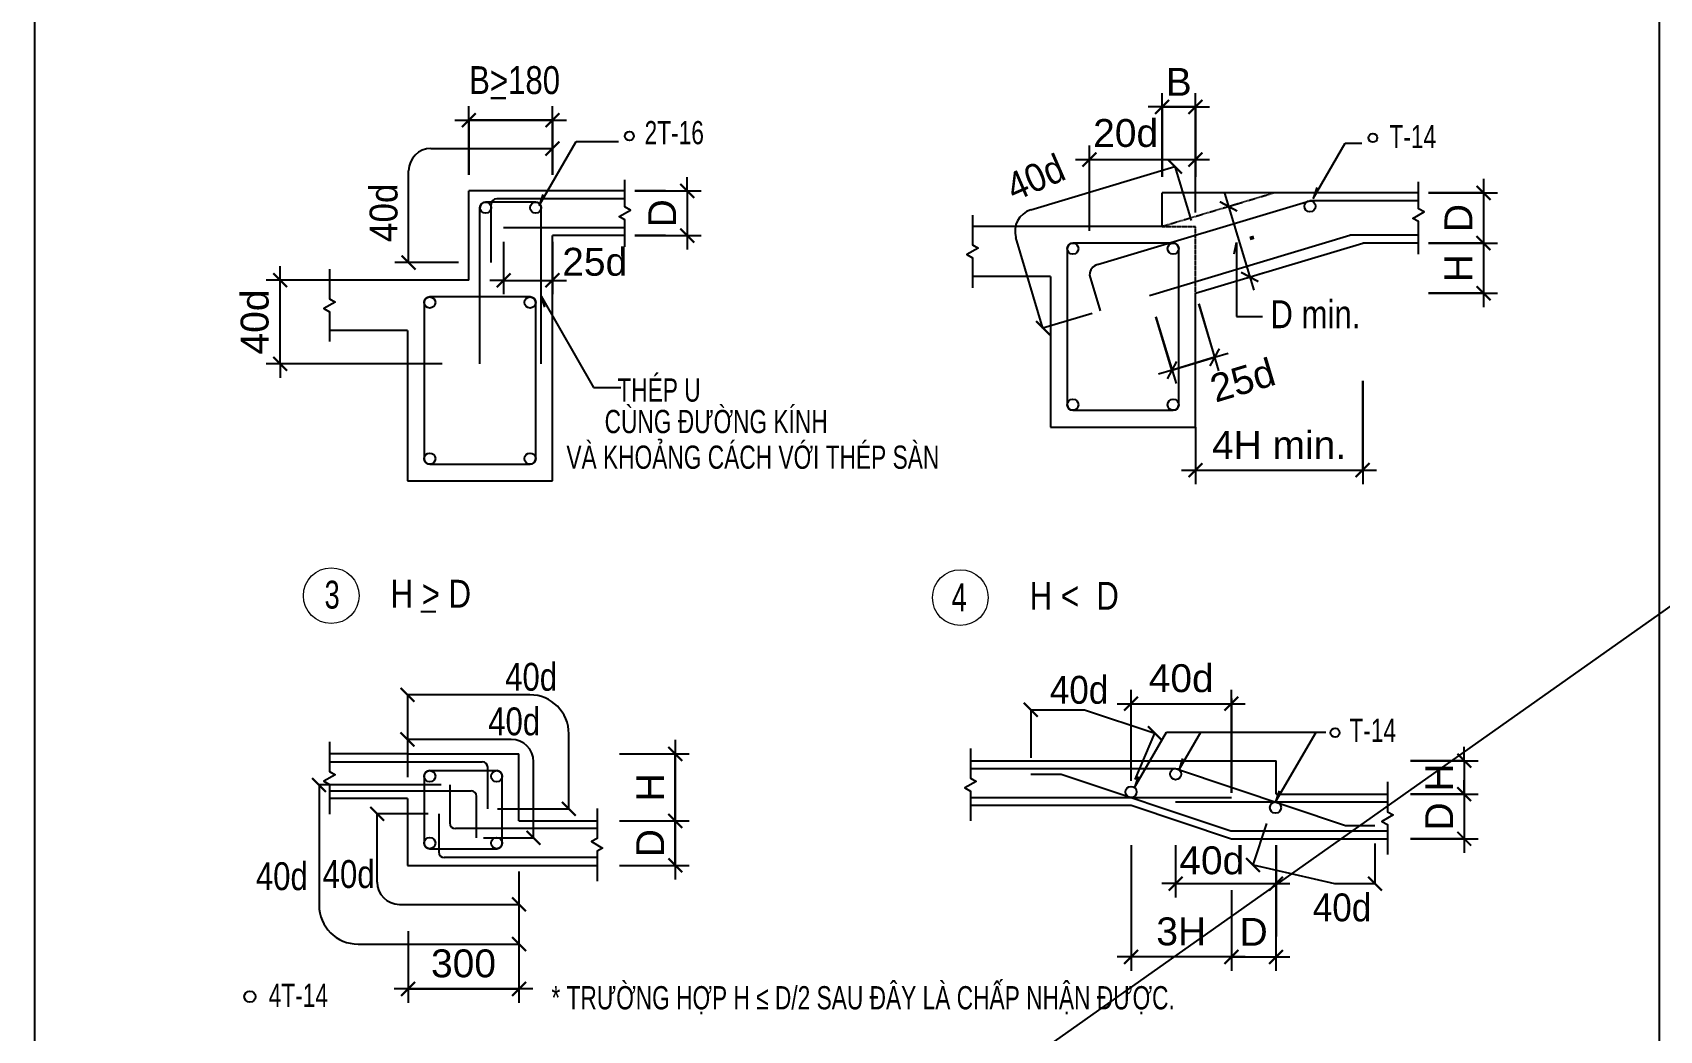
# Model space of a CAD drawing. Header units: millimetres. Extents: x -241424 to 696054, y -125618 to 93710.
# Drawn here: x 143374 to 160883, y 33625 to 44364 of the extents above; entities that cross this region are included whole.
import ezdxf
from ezdxf.enums import TextEntityAlignment as Align

# ---------------------------------------------------------------- set-up
doc = ezdxf.new("R2010")
doc.units = ezdxf.units.MM
doc.header["$LTSCALE"] = 7
doc.header["$PDMODE"] = 3
doc.linetypes.add('DD3', pattern=[0.2, 0.1, -0.1])
doc.layers.get('0').update_dxf_attribs({"linetype": 'CONTINUOUS'})
doc.layers.get('Defpoints').update_dxf_attribs({"color": 6, "linetype": 'CONTINUOUS'})
for name, color, linetype in [('CDC.02.DIM', 1, 'CONTINUOUS'), ('CDC.06.TEXT', 2, 'CONTINUOUS'), ('CDC_03_BORDER', 3, 'CONTINUOUS'), ('DIMENSION', 8, 'CONTINUOUS'), ('LINE1', 8, 'CONTINUOUS'), ('MAIN BAR', 2, 'CONTINUOUS'), ('SECTION', 3, 'CONTINUOUS'), ('SUB BAR', 3, 'CONTINUOUS')]:
    doc.layers.add(name, color=color, linetype=linetype)
doc.layers.add('KCS_Plotter', color=11, linetype='CONTINUOUS', plot=False)
doc.layers.add('TEXT', color=7, linetype='CONTINUOUS', lineweight=13)
doc.styles.add('ARIAL', font='arial.ttf')
doc.dimstyles.new('DIM1-25', dxfattribs={"dimscale": 1.2, "dimtxt": 250, "dimasz": 125, "dimexe": 125, "dimexo": 0.06, "dimgap": 100, "dimtad": 1, "dimdec": 0, "dimzin": 0, "dimdsep": 46, "dimtxsty": 'ARIAL', "dimblk": 'ARCHTICK', "dimcen": 100, "dimdle": 125, "dimclrd": 256, "dimclre": 1, "dimclrt": 2, "dimadec": 0, "dimazin": 0, "dimtfac": 1, "dimtdec": 0, "dimtix": 1, "dimtmove": 2, "dimatfit": 0, "dimfxl": 1, "dimtolj": 1, "dimtzin": 0, "dimarcsym": 0})

# ---------------------------------------------------------------- blocks, each defined once
blk = doc.blocks.new('_ArchTick')
at = {"color": 0, "linetype": 'ByBlock', "const_width": 0.15}
blk.add_lwpolyline([(-0.5, -0.5), (0.5, 0.5)], dxfattribs=at)
blk = doc.blocks.new('*D844')
at = {"layer": 'CDC.02.DIM', "lineweight": -2, "transparency": 16777216}
for p, q in [((146039, 41699), (146039, 41849)), ((146039, 40799), (146039, 41699)), ((146039, 40799), (146039, 40649))]:
    blk.add_line(p, q, dxfattribs=at)
at = {"layer": 'CDC.02.DIM', "color": 1, "lineweight": -2, "transparency": 16777216}
for p, q in [((147782, 41699), (145889, 41699)), ((147782, 40799), (145889, 40799))]:
    blk.add_line(p, q, dxfattribs=at)
at = {"layer": 'Defpoints', "color": 0, "transparency": 16777216}
for p in [(146039, 41699), (147782, 41699), (147782, 40799)]:
    blk.add_point(p, dxfattribs=at)
at = {"layer": 'CDC.02.DIM', "lineweight": -2, "transparency": 16777216, "xscale": 150, "yscale": 150, "zscale": 150}
for p, rotation in [((146039, 41699), 270), ((146039, 40799), 90)]:
    blk.add_blockref('_ArchTick', p, dxfattribs=dict(at, rotation=rotation))
at = {"layer": 'CDC.02.DIM', "color": 2, "transparency": 16777216, "insert": (145766, 41249), "char_height": 300, "attachment_point": 5, "rotation": 90, "style": 'ARIAL'}
blk.add_mtext('\\A1;40d', dxfattribs=at)
blk = doc.blocks.new('*D845')
at = {"layer": 'CDC.02.DIM', "lineweight": -2, "transparency": 16777216}
for p, q in [((150420, 42659), (150420, 42809)), ((150420, 42659), (150420, 42179)), ((150420, 42179), (150420, 42029))]:
    blk.add_line(p, q, dxfattribs=at)
at = {"layer": 'CDC.02.DIM', "color": 1, "lineweight": -2, "transparency": 16777216}
for p, q in [((149856, 42659), (150570, 42659)), ((149856, 42179), (150570, 42179))]:
    blk.add_line(p, q, dxfattribs=at)
at = {"layer": 'Defpoints', "color": 0, "transparency": 16777216}
for p in [(149856, 42659), (149856, 42179), (150420, 42179)]:
    blk.add_point(p, dxfattribs=at)
at = {"layer": 'CDC.02.DIM', "lineweight": -2, "transparency": 16777216, "xscale": 150, "yscale": 150, "zscale": 150}
for p, rotation in [((150420, 42659), 270), ((150420, 42179), 90)]:
    blk.add_blockref('_ArchTick', p, dxfattribs=dict(at, rotation=rotation))
at = {"layer": 'CDC.02.DIM', "color": 2, "transparency": 16777216, "insert": (150150, 42419), "char_height": 300, "attachment_point": 5, "rotation": 90, "style": 'ARIAL'}
blk.add_mtext('\\A1;D', dxfattribs=at)
blk = doc.blocks.new('*D846')
at = {"layer": 'CDC.02.DIM', "color": 1, "lineweight": -2, "transparency": 16777216}
for p, q in [((148444, 42112), (148444, 41547)), ((148969, 42112), (148969, 41547))]:
    blk.add_line(p, q, dxfattribs=at)
at = {"layer": 'CDC.02.DIM', "lineweight": -2, "transparency": 16777216}
for p, q in [((148444, 41697), (148294, 41697)), ((148444, 41697), (148969, 41697)), ((148969, 41697), (149119, 41697))]:
    blk.add_line(p, q, dxfattribs=at)
at = {"layer": 'Defpoints', "color": 0, "transparency": 16777216}
for p in [(148444, 42112), (148969, 42112), (148969, 41697)]:
    blk.add_point(p, dxfattribs=at)
at = {"layer": 'CDC.02.DIM', "lineweight": -2, "transparency": 16777216, "xscale": 150, "yscale": 150, "zscale": 150}
blk.add_blockref('_ArchTick', (148444, 41697), dxfattribs=at)
at = {"layer": 'CDC.02.DIM', "lineweight": -2, "transparency": 16777216, "xscale": 150, "yscale": 150, "zscale": 150, "rotation": 180}
blk.add_blockref('_ArchTick', (148969, 41697), dxfattribs=at)
at = {"layer": 'CDC.02.DIM', "color": 2, "transparency": 16777216, "insert": (149424, 41895), "char_height": 300, "attachment_point": 5, "style": 'ARIAL'}
blk.add_mtext('\\A1;25d', dxfattribs=at)
blk = doc.blocks.new('*D847')
at = {"layer": 'CDC.02.DIM', "color": 1, "lineweight": -2, "transparency": 16777216}
for p, q in [((149691, 36601), (150441, 36601)), ((149691, 35881), (150441, 35881))]:
    blk.add_line(p, q, dxfattribs=at)
at = {"layer": 'CDC.02.DIM', "lineweight": -2, "transparency": 16777216}
blk.add_line((150291, 36751), (150291, 35731), dxfattribs=at)
at = {"layer": 'Defpoints', "color": 0, "transparency": 16777216}
for p in [(149691, 36601), (149691, 35881), (150291, 35881)]:
    blk.add_point(p, dxfattribs=at)
at = {"layer": 'CDC.02.DIM', "lineweight": -2, "transparency": 16777216, "xscale": 150, "yscale": 150, "zscale": 150}
for p, rotation in [((150291, 36601), 90), ((150291, 35881), 270)]:
    blk.add_blockref('_ArchTick', p, dxfattribs=dict(at, rotation=rotation))
at = {"layer": 'CDC.02.DIM', "color": 2, "transparency": 16777216, "insert": (150021, 36241), "char_height": 300, "attachment_point": 5, "rotation": 90, "style": 'ARIAL'}
blk.add_mtext('\\A1;H', dxfattribs=at)
blk = doc.blocks.new('*D848')
at = {"layer": 'CDC.02.DIM', "lineweight": -2, "transparency": 16777216}
for p, q in [((150291, 35881), (150291, 36031)), ((150291, 35881), (150291, 35401)), ((150291, 35401), (150291, 35251))]:
    blk.add_line(p, q, dxfattribs=at)
at = {"layer": 'CDC.02.DIM', "color": 1, "lineweight": -2, "transparency": 16777216}
for p, q in [((149691, 35881), (150441, 35881)), ((149691, 35401), (150441, 35401))]:
    blk.add_line(p, q, dxfattribs=at)
at = {"layer": 'Defpoints', "color": 0, "transparency": 16777216}
for p in [(149691, 35881), (149691, 35401), (150291, 35401)]:
    blk.add_point(p, dxfattribs=at)
at = {"layer": 'CDC.02.DIM', "lineweight": -2, "transparency": 16777216, "xscale": 150, "yscale": 150, "zscale": 150}
for p, rotation in [((150291, 35881), 270), ((150291, 35401), 90)]:
    blk.add_blockref('_ArchTick', p, dxfattribs=dict(at, rotation=rotation))
at = {"layer": 'CDC.02.DIM', "color": 2, "transparency": 16777216, "insert": (150021, 35641), "char_height": 300, "attachment_point": 5, "rotation": 90, "style": 'ARIAL'}
blk.add_mtext('\\A1;D', dxfattribs=at)
blk = doc.blocks.new('*D849')
at = {"layer": 'CDC.02.DIM', "lineweight": -2, "transparency": 16777216}
blk.add_line((158989, 42788), (158989, 41948), dxfattribs=at)
at = {"layer": 'CDC.02.DIM', "color": 1, "lineweight": -2, "transparency": 16777216}
for p, q in [((158396, 42638), (159139, 42638)), ((158396, 42098), (159139, 42098))]:
    blk.add_line(p, q, dxfattribs=at)
at = {"layer": 'Defpoints', "color": 0, "transparency": 16777216}
for p in [(158396, 42638), (158396, 42098), (158989, 42098)]:
    blk.add_point(p, dxfattribs=at)
at = {"layer": 'CDC.02.DIM', "lineweight": -2, "transparency": 16777216, "xscale": 150, "yscale": 150, "zscale": 150}
for p, rotation in [((158989, 42638), 90), ((158989, 42098), 270)]:
    blk.add_blockref('_ArchTick', p, dxfattribs=dict(at, rotation=rotation))
at = {"layer": 'CDC.02.DIM', "color": 2, "transparency": 16777216, "insert": (158719, 42368), "char_height": 300, "attachment_point": 5, "rotation": 90, "style": 'ARIAL'}
blk.add_mtext('\\A1;D', dxfattribs=at)
blk = doc.blocks.new('*D850')
at = {"layer": 'CDC.02.DIM', "lineweight": -2, "transparency": 16777216}
blk.add_line((158989, 42248), (158989, 41408), dxfattribs=at)
at = {"layer": 'CDC.02.DIM', "color": 1, "lineweight": -2, "transparency": 16777216}
for p, q in [((158396, 42098), (159139, 42098)), ((158396, 41558), (159139, 41558))]:
    blk.add_line(p, q, dxfattribs=at)
at = {"layer": 'Defpoints', "color": 0, "transparency": 16777216}
for p in [(158396, 42098), (158396, 41558), (158989, 41558)]:
    blk.add_point(p, dxfattribs=at)
at = {"layer": 'CDC.02.DIM', "lineweight": -2, "transparency": 16777216, "xscale": 150, "yscale": 150, "zscale": 150}
for p, rotation in [((158989, 42098), 90), ((158989, 41558), 270)]:
    blk.add_blockref('_ArchTick', p, dxfattribs=dict(at, rotation=rotation))
at = {"layer": 'CDC.02.DIM', "color": 2, "transparency": 16777216, "insert": (158719, 41828), "char_height": 300, "attachment_point": 5, "rotation": 90, "style": 'ARIAL'}
blk.add_mtext('\\A1;H', dxfattribs=at)
blk = doc.blocks.new('*D851')
at = {"layer": 'CDC.02.DIM', "color": 1, "lineweight": -2, "transparency": 16777216}
for p, q in [((157689, 40617), (157689, 39505)), ((155889, 40119), (155889, 39505))]:
    blk.add_line(p, q, dxfattribs=at)
at = {"layer": 'CDC.02.DIM', "lineweight": -2, "transparency": 16777216}
blk.add_line((155739, 39655), (157839, 39655), dxfattribs=at)
at = {"layer": 'Defpoints', "color": 0, "transparency": 16777216}
for p in [(157689, 40617), (155889, 40119), (157689, 39655)]:
    blk.add_point(p, dxfattribs=at)
at = {"layer": 'CDC.02.DIM', "lineweight": -2, "transparency": 16777216, "xscale": 150, "yscale": 150, "zscale": 150, "rotation": 180}
blk.add_blockref('_ArchTick', (155889, 39655), dxfattribs=at)
at = {"layer": 'CDC.02.DIM', "lineweight": -2, "transparency": 16777216, "xscale": 150, "yscale": 150, "zscale": 150}
blk.add_blockref('_ArchTick', (157689, 39655), dxfattribs=at)
at = {"layer": 'CDC.02.DIM', "color": 2, "transparency": 16777216, "insert": (156789, 39926), "char_height": 300, "attachment_point": 5, "style": 'ARIAL'}
blk.add_mtext('\\A1;4H min.', dxfattribs=at)
blk = doc.blocks.new('*D852')
at = {"layer": 'CDC.02.DIM', "color": 1, "lineweight": -2, "transparency": 16777216}
for p, q in [((154749, 42229), (154749, 43147)), ((155889, 42428), (155889, 43147))]:
    blk.add_line(p, q, dxfattribs=at)
at = {"layer": 'CDC.02.DIM', "lineweight": -2, "transparency": 16777216}
blk.add_line((154599, 42997), (156039, 42997), dxfattribs=at)
at = {"layer": 'Defpoints', "color": 0, "transparency": 16777216}
for p in [(155889, 42997), (155889, 42428), (154749, 42229)]:
    blk.add_point(p, dxfattribs=at)
at = {"layer": 'CDC.02.DIM', "lineweight": -2, "transparency": 16777216, "xscale": 150, "yscale": 150, "zscale": 150, "rotation": 180}
blk.add_blockref('_ArchTick', (154749, 42997), dxfattribs=at)
at = {"layer": 'CDC.02.DIM', "lineweight": -2, "transparency": 16777216, "xscale": 150, "yscale": 150, "zscale": 150}
blk.add_blockref('_ArchTick', (155889, 42997), dxfattribs=at)
at = {"layer": 'CDC.02.DIM', "color": 2, "transparency": 16777216, "insert": (155138, 43281), "char_height": 300, "attachment_point": 5, "style": 'ARIAL'}
blk.add_mtext('\\A1;20d', dxfattribs=at)
blk = doc.blocks.new('*D853')
at = {"layer": 'CDC.02.DIM', "color": 1, "lineweight": -2, "transparency": 16777216}
for p, q in [((155530, 42812), (155530, 43713)), ((155889, 42428), (155889, 43713))]:
    blk.add_line(p, q, dxfattribs=at)
at = {"layer": 'CDC.02.DIM', "lineweight": -2, "transparency": 16777216}
for p, q in [((155530, 43563), (155380, 43563)), ((155530, 43563), (155889, 43563)), ((155889, 43563), (156039, 43563))]:
    blk.add_line(p, q, dxfattribs=at)
at = {"layer": 'Defpoints', "color": 0, "transparency": 16777216}
for p in [(155889, 43563), (155530, 42812), (155889, 42428)]:
    blk.add_point(p, dxfattribs=at)
at = {"layer": 'CDC.02.DIM', "lineweight": -2, "transparency": 16777216, "xscale": 150, "yscale": 150, "zscale": 150}
blk.add_blockref('_ArchTick', (155530, 43563), dxfattribs=at)
at = {"layer": 'CDC.02.DIM', "lineweight": -2, "transparency": 16777216, "xscale": 150, "yscale": 150, "zscale": 150, "rotation": 180}
blk.add_blockref('_ArchTick', (155889, 43563), dxfattribs=at)
at = {"layer": 'CDC.02.DIM', "color": 2, "transparency": 16777216, "insert": (155709, 43833), "char_height": 300, "attachment_point": 5, "style": 'ARIAL'}
blk.add_mtext('\\A1;B', dxfattribs=at)
blk = doc.blocks.new('*D854')
at = {"layer": 'CDC.02.DIM', "lineweight": -2, "transparency": 16777216}
blk.add_line((156202, 42637), (156516, 41590), dxfattribs=at)
at = {"layer": 'CDC.02.DIM', "color": 1, "lineweight": -2, "transparency": 16777216}
for p, q in [((156218, 42485), (156389, 42536)), ((156446, 41725), (156617, 41777))]:
    blk.add_line(p, q, dxfattribs=at)
at = {"layer": 'Defpoints', "color": 0, "transparency": 16777216}
for p in [(156218, 42485), (156446, 41725), (156473, 41734)]:
    blk.add_point(p, dxfattribs=at)
at = {"layer": 'CDC.02.DIM', "lineweight": -2, "transparency": 16777216, "xscale": 150, "yscale": 150, "zscale": 150}
for p, rotation in [((156245, 42493), 106.6992442340371), ((156473, 41734), 286.6992442340371)]:
    blk.add_blockref('_ArchTick', p, dxfattribs=dict(at, rotation=rotation))
at = {"layer": 'CDC.02.DIM', "color": 2, "transparency": 16777216, "insert": (156618, 42191), "char_height": 300, "attachment_point": 5, "rotation": 286.6992, "style": 'ARIAL'}
blk.add_mtext('\\A1;.', dxfattribs=at)
blk = doc.blocks.new('*D855')
at = {"layer": 'CDC.02.DIM', "color": 1, "lineweight": -2, "transparency": 16777216}
for p, q in [((155924, 41443), (156139, 40725)), ((155464, 41306), (155680, 40587))]:
    blk.add_line(p, q, dxfattribs=at)
at = {"layer": 'CDC.02.DIM', "lineweight": -2, "transparency": 16777216}
for p, q in [((156096, 40869), (155637, 40731)), ((156096, 40869), (156240, 40912)), ((155637, 40731), (155493, 40688))]:
    blk.add_line(p, q, dxfattribs=at)
at = {"layer": 'Defpoints', "color": 0, "transparency": 16777216}
for p in [(155924, 41444), (155464, 41306), (155637, 40731)]:
    blk.add_point(p, dxfattribs=at)
at = {"layer": 'CDC.02.DIM', "lineweight": -2, "transparency": 16777216, "xscale": 150, "yscale": 150, "zscale": 150}
for p, rotation in [((156096, 40869), 196.6992442340788), ((155637, 40731), 16.69924423407879)]:
    blk.add_blockref('_ArchTick', p, dxfattribs=dict(at, rotation=rotation))
at = {"layer": 'CDC.02.DIM', "color": 2, "transparency": 16777216, "insert": (156397, 40622), "char_height": 300, "attachment_point": 5, "rotation": 16.6992, "style": 'ARIAL'}
blk.add_mtext('\\A1;25d', dxfattribs=at)
blk = doc.blocks.new('*D856')
at = {"layer": 'CDC.02.DIM', "color": 1, "lineweight": -2, "transparency": 16777216}
for p, q in [((148609, 35334), (148609, 33922)), ((147415, 34693), (147415, 33922))]:
    blk.add_line(p, q, dxfattribs=at)
at = {"layer": 'CDC.02.DIM', "lineweight": -2, "transparency": 16777216}
blk.add_line((148759, 34072), (147265, 34072), dxfattribs=at)
at = {"layer": 'Defpoints', "color": 0, "transparency": 16777216}
for p in [(148609, 35334), (147415, 34693), (147415, 34072)]:
    blk.add_point(p, dxfattribs=at)
at = {"layer": 'CDC.02.DIM', "lineweight": -2, "transparency": 16777216, "xscale": 150, "yscale": 150, "zscale": 150, "rotation": 180}
blk.add_blockref('_ArchTick', (147415, 34072), dxfattribs=at)
at = {"layer": 'CDC.02.DIM', "lineweight": -2, "transparency": 16777216, "xscale": 150, "yscale": 150, "zscale": 150}
blk.add_blockref('_ArchTick', (148609, 34072), dxfattribs=at)
at = {"layer": 'CDC.02.DIM', "color": 2, "transparency": 16777216, "insert": (148012, 34345), "char_height": 300, "attachment_point": 5, "style": 'ARIAL'}
blk.add_mtext('\\A1;300', dxfattribs=at)
blk = doc.blocks.new('*D857')
at = {"layer": 'CDC.02.DIM', "lineweight": -2, "transparency": 16777216}
for p, q in [((158782, 36528), (158782, 36678)), ((158782, 36528), (158782, 36168)), ((158782, 36168), (158782, 36018))]:
    blk.add_line(p, q, dxfattribs=at)
at = {"layer": 'CDC.02.DIM', "color": 1, "lineweight": -2, "transparency": 16777216}
for p, q in [((158204, 36528), (158932, 36528)), ((158204, 36168), (158932, 36168))]:
    blk.add_line(p, q, dxfattribs=at)
at = {"layer": 'Defpoints', "color": 0, "transparency": 16777216}
for p in [(158204, 36528), (158204, 36168), (158782, 36168)]:
    blk.add_point(p, dxfattribs=at)
at = {"layer": 'CDC.02.DIM', "lineweight": -2, "transparency": 16777216, "xscale": 150, "yscale": 150, "zscale": 150}
for p, rotation in [((158782, 36528), 270), ((158782, 36168), 90)]:
    blk.add_blockref('_ArchTick', p, dxfattribs=dict(at, rotation=rotation))
at = {"layer": 'CDC.02.DIM', "color": 2, "transparency": 16777216, "insert": (158512, 36348), "char_height": 300, "attachment_point": 5, "rotation": 90, "style": 'ARIAL'}
blk.add_mtext('\\A1;H', dxfattribs=at)
blk = doc.blocks.new('*D858')
at = {"layer": 'CDC.02.DIM', "lineweight": -2, "transparency": 16777216}
for p, q in [((158782, 36168), (158782, 36318)), ((158782, 36168), (158782, 35688)), ((158782, 35688), (158782, 35538))]:
    blk.add_line(p, q, dxfattribs=at)
at = {"layer": 'CDC.02.DIM', "color": 1, "lineweight": -2, "transparency": 16777216}
for p, q in [((158204, 36168), (158932, 36168)), ((158204, 35688), (158932, 35688))]:
    blk.add_line(p, q, dxfattribs=at)
at = {"layer": 'Defpoints', "color": 0, "transparency": 16777216}
for p in [(158204, 36168), (158204, 35688), (158782, 35688)]:
    blk.add_point(p, dxfattribs=at)
at = {"layer": 'CDC.02.DIM', "lineweight": -2, "transparency": 16777216, "xscale": 150, "yscale": 150, "zscale": 150}
for p, rotation in [((158782, 36168), 270), ((158782, 35688), 90)]:
    blk.add_blockref('_ArchTick', p, dxfattribs=dict(at, rotation=rotation))
at = {"layer": 'CDC.02.DIM', "color": 2, "transparency": 16777216, "insert": (158512, 35928), "char_height": 300, "attachment_point": 5, "rotation": 90, "style": 'ARIAL'}
blk.add_mtext('\\A1;D', dxfattribs=at)
blk = doc.blocks.new('*D859')
at = {"layer": 'CDC.02.DIM', "lineweight": -2, "transparency": 16777216}
blk.add_line((155046, 37141), (156426, 37141), dxfattribs=at)
at = {"layer": 'CDC.02.DIM', "color": 1, "lineweight": -2, "transparency": 16777216}
for p, q in [((155196, 36312), (155196, 37291)), ((156276, 36181), (156276, 37291))]:
    blk.add_line(p, q, dxfattribs=at)
at = {"layer": 'Defpoints', "color": 0, "transparency": 16777216}
for p in [(156276, 37141), (155196, 36312), (156276, 36181)]:
    blk.add_point(p, dxfattribs=at)
at = {"layer": 'CDC.02.DIM', "lineweight": -2, "transparency": 16777216, "xscale": 150, "yscale": 150, "zscale": 150, "rotation": 180}
blk.add_blockref('_ArchTick', (155196, 37141), dxfattribs=at)
at = {"layer": 'CDC.02.DIM', "lineweight": -2, "transparency": 16777216, "xscale": 150, "yscale": 150, "zscale": 150}
blk.add_blockref('_ArchTick', (156276, 37141), dxfattribs=at)
at = {"layer": 'CDC.02.DIM', "color": 2, "transparency": 16777216, "insert": (155736, 37414), "char_height": 300, "attachment_point": 5, "style": 'ARIAL'}
blk.add_mtext('\\A1;40d', dxfattribs=at)
blk = doc.blocks.new('*D860')
at = {"layer": 'CDC.02.DIM', "color": 1, "lineweight": -2, "transparency": 16777216}
for p, q in [((155676, 35619), (155676, 35055)), ((156756, 35619), (156756, 35055))]:
    blk.add_line(p, q, dxfattribs=at)
at = {"layer": 'CDC.02.DIM', "lineweight": -2, "transparency": 16777216}
for p, q in [((155676, 35205), (155526, 35205)), ((155676, 35205), (156756, 35205)), ((156756, 35205), (156906, 35205))]:
    blk.add_line(p, q, dxfattribs=at)
at = {"layer": 'Defpoints', "color": 0, "transparency": 16777216}
for p in [(155676, 35619), (156756, 35619), (156756, 35205)]:
    blk.add_point(p, dxfattribs=at)
at = {"layer": 'CDC.02.DIM', "lineweight": -2, "transparency": 16777216, "xscale": 150, "yscale": 150, "zscale": 150}
blk.add_blockref('_ArchTick', (155676, 35205), dxfattribs=at)
at = {"layer": 'CDC.02.DIM', "lineweight": -2, "transparency": 16777216, "xscale": 150, "yscale": 150, "zscale": 150, "rotation": 180}
blk.add_blockref('_ArchTick', (156756, 35205), dxfattribs=at)
at = {"layer": 'CDC.02.DIM', "color": 2, "transparency": 16777216, "insert": (156065, 35454), "char_height": 300, "attachment_point": 5, "style": 'ARIAL'}
blk.add_mtext('\\A1;40d', dxfattribs=at)
blk = doc.blocks.new('*D861')
at = {"layer": 'CDC.02.DIM', "color": 1, "lineweight": -2, "transparency": 16777216}
for p, q in [((156756, 35619), (156756, 34266)), ((156276, 35135), (156276, 34266))]:
    blk.add_line(p, q, dxfattribs=at)
at = {"layer": 'CDC.02.DIM', "lineweight": -2, "transparency": 16777216}
for p, q in [((156276, 34416), (156126, 34416)), ((156276, 34416), (156756, 34416)), ((156756, 34416), (156906, 34416))]:
    blk.add_line(p, q, dxfattribs=at)
at = {"layer": 'Defpoints', "color": 0, "transparency": 16777216}
for p in [(156756, 35619), (156276, 35135), (156756, 34416)]:
    blk.add_point(p, dxfattribs=at)
at = {"layer": 'CDC.02.DIM', "lineweight": -2, "transparency": 16777216, "xscale": 150, "yscale": 150, "zscale": 150}
blk.add_blockref('_ArchTick', (156276, 34416), dxfattribs=at)
at = {"layer": 'CDC.02.DIM', "lineweight": -2, "transparency": 16777216, "xscale": 150, "yscale": 150, "zscale": 150, "rotation": 180}
blk.add_blockref('_ArchTick', (156756, 34416), dxfattribs=at)
at = {"layer": 'CDC.02.DIM', "color": 2, "transparency": 16777216, "insert": (156516, 34686), "char_height": 300, "attachment_point": 5, "style": 'ARIAL'}
blk.add_mtext('\\A1;D', dxfattribs=at)
blk = doc.blocks.new('*D862')
at = {"layer": 'CDC.02.DIM', "color": 1, "lineweight": -2, "transparency": 16777216}
for p, q in [((155196, 35619), (155196, 34266)), ((156276, 35135), (156276, 34266))]:
    blk.add_line(p, q, dxfattribs=at)
at = {"layer": 'CDC.02.DIM', "lineweight": -2, "transparency": 16777216}
blk.add_line((156426, 34416), (155046, 34416), dxfattribs=at)
at = {"layer": 'Defpoints', "color": 0, "transparency": 16777216}
for p in [(155196, 35619), (156276, 35135), (155196, 34416)]:
    blk.add_point(p, dxfattribs=at)
at = {"layer": 'CDC.02.DIM', "lineweight": -2, "transparency": 16777216, "xscale": 150, "yscale": 150, "zscale": 150, "rotation": 180}
blk.add_blockref('_ArchTick', (155196, 34416), dxfattribs=at)
at = {"layer": 'CDC.02.DIM', "lineweight": -2, "transparency": 16777216, "xscale": 150, "yscale": 150, "zscale": 150}
blk.add_blockref('_ArchTick', (156276, 34416), dxfattribs=at)
at = {"layer": 'CDC.02.DIM', "color": 2, "transparency": 16777216, "insert": (155736, 34689), "char_height": 300, "attachment_point": 5, "style": 'ARIAL'}
blk.add_mtext('\\A1;3H', dxfattribs=at)

msp = doc.modelspace()

# ---------------------------------------------------------------- linework, layer by layer
at = {"layer": 'CDC.02.DIM', "color": 1}
for p, q in [((148069, 42832.9), (148069, 43571.4)), ((148968.9, 42832.9), (148968.9, 43571.4)), ((148968.9, 42832.8), (148968.9, 43266.1)), ((147661.4, 43116.1), (148968.9, 43116.1)), ((154117.5, 42455.4), (155668.7, 42920.8)), ((155668.7, 42920.8), (155842.7, 42340.8)), ((147421.4, 41888.2), (147421.4, 42876.1)), ((154248.5, 41183.5), (153956.6, 42156.6)), ((147959.5, 41888.2), (147271.4, 41888.2)), ((154775.9, 41341.7), (154248.5, 41183.5)), ((148725.7, 37236.5), (147409.1, 37236.5)), ((147409.1, 37236.5), (147409.1, 36351.9)), ((154116.4, 37076.2), (154696.2, 37076.2)), ((154116.4, 37076.2), (154116.4, 36618.8)), ((154696.2, 37076.2), (155452.7, 36822.8)), ((149145.7, 36010), (149145.7, 36816.6)), ((155241.5, 36326.1), (155452.7, 36822.8)), ((148525.2, 36756.9), (147409.1, 36756.9)), ((148765.2, 35698), (148765.2, 36511.4)), ((146457.1, 36267.5), (146457.1, 34974.2)), ((147772.7, 36267.5), (146457.1, 36267.5)), ((147632.3, 35955.5), (147082.5, 35955.5)), ((147082.5, 35222), (147082.5, 35955.5)), ((148378.2, 36010), (149145.7, 36010)), ((156509, 35405.6), (156658.4, 35851.7)), ((148227, 35698), (148765.2, 35698)), ((157821.3, 35637.8), (157821.3, 35204.7)), ((156509, 35405.6), (157385.5, 35204.7)), ((157385.5, 35204.7), (157821.3, 35204.7)), ((147322.4, 34982.1), (148609, 34982.1)), ((146877.1, 34554.2), (148609, 34554.2))]:
    msp.add_line(p, q, dxfattribs=at)
at = {"layer": 'CDC.02.DIM'}
for p, q in [((147919, 43421.4), (149118.9, 43421.4)), ((150291.3, 35400.8), (150291.3, 36600.7)), ((158782.2, 36527.8), (158204.3, 36527.8)), ((158782.2, 36527.8), (158782.2, 35687.9)), ((158782.2, 36167.9), (158204.3, 36167.9)), ((149691.3, 35880.8), (150291.3, 35880.8)), ((156756.1, 35619), (156756.1, 34637.4)), ((158782.2, 35687.9), (158204.3, 35687.9)), ((149691.3, 35400.8), (150291.3, 35400.8)), ((156276.1, 35135.1), (156276.1, 34637.4))]:
    msp.add_line(p, q, dxfattribs=at)
at = {"layer": 'CDC.02.DIM', "color": 1}
for centre, radius, start, end in [((147661.4, 42876.1), 240, 90, 180), ((154186.5, 42225.6), 240, 106.69924, 196.69924), ((148725.7, 36816.6), 420, 0, 90), ((148525.2, 36516.9), 240, 0, 90), ((147322.4, 35222), 240, 180, 270), ((146877.1, 34974.2), 420, 180, 270)]:
    msp.add_arc(centre, radius, start, end, dxfattribs=at)
at = {"layer": 'CDC.06.TEXT', "const_width": 24}
for points in [[(148302.9, 43658.3), (148469.7, 43658.3)], [(147550.2, 38131.3), (147716.9, 38131.3)]]:
    msp.add_lwpolyline(points, dxfattribs=at)
at = {"layer": 'CDC_03_BORDER'}
for p, q in [((143397.3, 1362.7), (143397.3, 55115.3)), ((160883, 1362.7), (160883, 55115.3))]:
    msp.add_line(p, q, dxfattribs=at)
at = {"layer": 'DIMENSION'}
for p, q in [((155889.5, 43562.8), (155529.5, 43562.8)), ((155529.5, 43562.8), (155529.5, 42812.3)), ((155889.5, 43562.8), (155889.5, 42812.3)), ((148968.9, 43421.4), (148069, 43421.4)), ((148069, 43421.4), (148069, 42832.8)), ((148968.9, 43421.4), (148968.9, 42832.8)), ((154749.4, 42229.3), (154749.9, 42997)), ((154749.9, 42997), (155889.5, 42997)), ((155888.8, 42428.3), (155889.5, 42997)), ((150186.6, 42658.9), (149855.9, 42658.9)), ((158989.1, 42638.4), (158396.3, 42638.4)), ((158989.1, 42638.4), (158989.1, 41558.5)), ((148443.7, 42111.7), (148443.7, 41697)), ((150186.6, 42178.9), (149855.9, 42178.9)), ((158989.1, 42098.4), (158396.3, 42098.4)), ((147959.5, 41888.2), (147421.4, 41888.2)), ((148443.7, 41697), (148968.9, 41697)), ((158989.1, 41558.5), (158396.3, 41558.5)), ((156096.4, 40868.9), (155924, 41443.5)), ((155636.6, 40731), (155464.3, 41305.6)), ((147782.2, 40799), (146987.4, 40799)), ((155636.6, 40731), (156096.4, 40868.9)), ((157689.3, 39655.4), (157689.3, 40616.9)), ((155889.5, 39989.8), (155889.5, 39655.4)), ((155889.5, 39655.4), (157689.3, 39655.4)), ((155196.2, 36370.4), (155196.2, 37198.3)), ((155196.2, 37140.7), (156276.1, 37140.7)), ((155196.2, 36311.7), (155196.2, 37139.6)), ((156276.1, 37198.3), (156276.1, 36239.8)), ((156276.1, 37139.6), (156276.1, 36181.1)), ((154116.4, 37017.5), (154116.4, 36560.1)), ((149691.3, 36600.7), (150291.3, 36600.7)), ((155196.2, 35619), (155196.2, 34637.4)), ((155676.2, 35619), (155676.2, 35204.7)), ((148609, 35333.8), (148609, 34071.7)), ((155676.2, 35204.7), (156756.1, 35204.7)), ((147414.7, 34693.2), (147414.7, 34071.7)), ((147414.7, 34071.7), (148609, 34071.7))]:
    msp.add_line(p, q, dxfattribs=at)
at = {"layer": 'KCS_Plotter'}
msp.add_line((106926, -2.5), (191026, 59397.5), dxfattribs=at)
at = {"layer": 'LINE1'}
for p, q in [((148824.9, 42502.1), (149223.8, 43193.1)), ((149223.8, 43193.1), (149680, 43193.1)), ((157157.2, 42577.6), (157501.6, 43174)), ((157501.6, 43174), (157681, 43174)), ((148863.9, 42622.1), (148824.9, 42502.1)), ((157196.2, 42697.6), (157157.2, 42577.6)), ((156305.5, 41981.7), (156331.7, 42105.1)), ((156331.7, 42105.1), (156331.7, 41307.9)), ((148848.9, 41528), (149409.5, 40544.2)), ((148887.9, 41408), (148848.9, 41528)), ((156331.7, 41307.9), (156611.9, 41307.9)), ((149409.5, 40544.2), (149705.8, 40544.2)), ((155232.4, 36239.7), (155576.3, 36835.5)), ((155576.3, 36835.5), (157291.1, 36835.5)), ((155712.3, 36431.7), (155945.4, 36835.5)), ((156750.7, 36083.9), (157186.7, 36835.5)), ((155751.3, 36551.7), (155712.3, 36431.7)), ((155271.4, 36359.7), (155232.4, 36239.7)), ((156789.7, 36203.9), (156750.7, 36083.9))]:
    msp.add_line(p, q, dxfattribs=at)
for points in [[(149748.8, 42058.9), (149748.8, 42349.6), (149688.8, 42384.2), (149808.8, 42453.5), (149748.8, 42488.2), (149748.8, 42778.8)], [(158289.2, 41978.4), (158289.2, 42329.1), (158229.3, 42363.7), (158349.2, 42433), (158289.2, 42467.7), (158289.2, 42758.3)], [(153489.7, 42398.4), (153489.7, 42077.7), (153549.7, 42043.1), (153429.7, 41973.8), (153489.7, 41939.1), (153489.7, 41618.5)], [(146569.2, 41818.9), (146569.2, 41498.3), (146629.2, 41463.6), (146509.2, 41394.3), (146569.2, 41359.7), (146569.2, 41039)], [(146569.2, 36732.7), (146569.2, 36412), (146629.2, 36377.3), (146509.2, 36308.1), (146569.2, 36273.4), (146569.2, 35952.7)], [(153468.7, 36659.8), (153468.7, 36339.1), (153528.7, 36304.5), (153408.7, 36235.2), (153468.7, 36200.6), (153468.7, 35879.9)], [(157955.9, 36299.8), (157955.9, 35979.2), (158015.9, 35944.5), (157896, 35875.2), (157955.9, 35840.6), (157955.9, 35519.9)], [(149448.9, 36012.7), (149448.9, 35692.1), (149388.9, 35657.4), (149508.9, 35588.1), (149448.9, 35553.5), (149448.9, 35232.8)]]:
    msp.add_lwpolyline(points, dxfattribs=at)
at = {"layer": 'MAIN BAR'}
for p, q in [((149748.8, 42574.9), (148369, 42574.9)), ((154835.1, 41868.5), (157121.3, 42554.4)), ((158289.2, 42554.4), (157121.3, 42554.4)), ((148189, 40799), (148189, 42478.9)), ((148788.9, 42538.9), (148249, 42538.9)), ((148309, 41888.2), (148309, 42514.9)), ((148848.9, 40799), (148848.9, 42478.9)), ((149748.8, 42262.9), (148443.7, 42262.9)), ((155395.3, 41535.5), (157551.7, 42182.4)), ((158289.2, 42182.4), (157551.7, 42182.4)), ((154749.6, 41753.6), (154865.1, 41368.5)), ((146569.2, 36516.7), (148213, 36516.7)), ((148273, 36010), (148273, 36456.7)), ((153468.7, 36443.8), (155676.2, 36443.8)), ((155676.2, 36443.8), (157502.9, 35831.9)), ((147865, 36267.5), (147865, 35856.8)), ((154116.4, 36383.8), (154444.1, 36383.8)), ((154444.1, 36383.8), (156270.8, 35771.9)), ((146569.2, 36204.7), (148093, 36204.7)), ((148153, 35698), (148153, 36144.7)), ((153468.7, 36131.9), (156276.1, 36131.9)), ((155676.2, 36083.9), (157955.9, 36083.9)), ((147745, 35955.5), (147745, 35544.8)), ((149448.9, 35796.8), (147925, 35796.8)), ((156270.8, 35771.9), (157955.9, 35771.9)), ((157502.9, 35831.9), (157821.3, 35831.9)), ((149448.9, 35484.8), (147805, 35484.8))]:
    msp.add_line(p, q, dxfattribs=at)
for centre, radius in [((149797.5, 43249.7), 48), ((157798.5, 43230.6), 48), ((157121.3, 42494.4), 60), ((148249, 42478.9), 60), ((148788.9, 42478.9), 60), ((154569.6, 42038.4), 60), ((155649.5, 42038.4), 60), ((147649, 41459), 60), ((148728.9, 41459), 60), ((154569.6, 40358.6), 60), ((155649.5, 40358.6), 60), ((147649, 39779.1), 60), ((148728.9, 39779.1), 60), ((157392, 36829.5), 48), ((147649, 36360.7), 60), ((148369, 36360.7), 60), ((155676.2, 36383.8), 60), ((155196.2, 36191.9), 60), ((156750.7, 36023.9), 60), ((147649, 35640.8), 60), ((148369, 35640.8), 60), ((145713.1, 33988.6), 60)]:
    msp.add_circle(centre, radius, dxfattribs=at)
for centre, radius, start, end in [((148369, 42514.9), 60, 90, 180), ((148249, 42478.9), 60, 90, 180), ((148788.9, 42478.9), 60, 0, 90), ((154869.6, 41753.6), 120, 106.69924, 180), ((148213, 36456.7), 60, 0, 90), ((148093, 36144.7), 60, 0, 90), ((147925, 35856.8), 60, 180, 270), ((147805, 35544.8), 60, 180, 270)]:
    msp.add_arc(centre, radius, start, end, dxfattribs=at)
at = {"layer": 'SECTION'}
for p, q in [((149748.8, 42658.9), (148069, 42658.9)), ((148069, 41699), (148069, 42658.9)), ((158289.2, 42638.4), (155529.5, 42638.4)), ((155529.5, 42278.4), (155529.5, 42638.4)), ((155529.5, 42278.4), (153489.7, 42278.4)), ((148968.9, 39539.2), (148968.9, 42178.9)), ((149748.8, 42178.9), (148968.9, 42178.9)), ((155889.5, 41558.5), (157689.3, 42098.4)), ((158289.2, 42098.4), (157689.3, 42098.4)), ((148069, 41699), (146569.2, 41699)), ((154329.6, 41738.4), (153489.7, 41738.4)), ((154329.6, 41738.4), (154329.6, 40118.6)), ((155889.5, 40118.6), (155889.5, 41558.5)), ((147409.1, 41159), (146569.2, 41159)), ((147409.1, 41159), (147409.1, 39539.2)), ((154329.6, 40118.6), (155889.5, 40118.6)), ((147409.1, 39539.2), (148968.9, 39539.2)), ((147409.1, 36600.7), (146569.2, 36600.7)), ((147409.1, 36600.7), (148609, 36600.7)), ((148609, 35880.8), (148609, 36600.7)), ((153468.7, 36527.8), (156756.1, 36527.8)), ((156756.1, 36167.9), (156756.1, 36527.8)), ((147409.1, 36120.7), (146569.2, 36120.7)), ((147409.1, 36120.7), (147409.1, 35400.8)), ((156756.1, 36167.9), (157955.9, 36167.9)), ((153468.7, 36047.9), (155196.2, 36047.9)), ((155196.2, 36047.9), (156276.1, 35687.9)), ((148609, 35880.8), (149448.9, 35880.8)), ((156276.1, 35687.9), (157955.9, 35687.9)), ((147409.1, 35400.8), (148609, 35400.8)), ((148609, 35400.8), (149448.9, 35400.8))]:
    msp.add_line(p, q, dxfattribs=at)
at = {"layer": 'SECTION', "color": 1, "linetype": 'DD3'}
for p, q in [((155529.5, 42278.4), (156729.4, 42638.4)), ((155529.5, 42278.4), (155889.5, 42278.4)), ((155889.5, 41558.5), (155889.5, 42278.4))]:
    msp.add_line(p, q, dxfattribs=at)
at = {"layer": 'SUB BAR'}
for p, q in [((154509.6, 42038.4), (154509.6, 40358.6)), ((155649.5, 42098.4), (154569.6, 42098.4)), ((155709.5, 40358.6), (155709.5, 42038.4)), ((148728.9, 41519), (147649, 41519)), ((147589.1, 41459), (147589.1, 39779.1)), ((148788.9, 39779.1), (148788.9, 41459)), ((154569.6, 40298.6), (155649.5, 40298.6)), ((147649, 39719.1), (148728.9, 39719.1)), ((147649, 36420.7), (148369, 36420.7)), ((147589.1, 36360.7), (147589.1, 35640.8)), ((148429, 35640.8), (148429, 36360.7)), ((147649, 35580.8), (148369, 35580.8))]:
    msp.add_line(p, q, dxfattribs=at)
for centre, start, end in [((154569.6, 42038.4), 90, 180), ((155649.5, 42038.4), 0, 90), ((147649, 41459), 90, 180), ((148728.9, 41459), 0, 90), ((154569.6, 40358.6), 180, 270), ((155649.5, 40358.6), 270, 0), ((147649, 39779.1), 180, 270), ((148728.9, 39779.1), 270, 0), ((147649, 36360.7), 90, 180), ((148369, 36360.7), 0, 90), ((147649, 35640.8), 180, 270), ((148369, 35640.8), 270, 0)]:
    msp.add_arc(centre, 60, start, end, dxfattribs=at)
at = {"layer": 'TEXT', "color": 3}
for centre in [(146588.6, 38303.8), (153358.7, 38282.9)]:
    msp.add_circle(centre, 300, dxfattribs=at)

# ---------------------------------------------------------------- block references
at = {"layer": 'CDC.02.DIM', "xscale": 150, "yscale": 150, "zscale": 150}
for p, rotation in [((148069, 43421.4), 180), ((155668.7, 42920.8), 270), ((147421.4, 41888.2), 270), ((154248.5, 41183.5), 270), ((147409.1, 37236.5), 270), ((154116.4, 37076.2), 270), ((147409.1, 36756.9), 270), ((155452.7, 36822.8), 270), ((146457.1, 36267.5), 270), ((149145.7, 36010), 270), ((147082.5, 35955.5), 270), ((148765.2, 35698), 270), ((156509, 35405.6), 270), ((157821.3, 35204.7), 270), ((148609, 34982.1), 270), ((148609, 34554.2), 270)]:
    msp.add_blockref('_ArchTick', p, dxfattribs=dict(at, rotation=rotation))
for p in [(148968.9, 43421.4), (148968.9, 43116.1)]:
    msp.add_blockref('_ArchTick', p, dxfattribs=at)

# ---------------------------------------------------------------- texts
at = {"layer": 'CDC.06.TEXT', "style": 'ARIAL'}
for s, width, p in [('B>180', 0.8, (148072.3, 43702.2)), ('D min.', 0.8, (156695.9, 41182.6)), ('3', 0.7, (146516.6, 38165)), ('H > D', 0.8, (147227.2, 38175.1)), ('4', 0.7, (153264.5, 38135.9)), ('H <  D', 0.8, (154105.4, 38152.8)), ('40d', 0.8, (148460, 37280.9)), ('40d', 0.9, (154322.2, 37140.9)), ('40d', 0.8, (148277.6, 36801.2)), ('40d', 0.8, (145776.9, 35135.1)), ('40d', 0.8, (146495.9, 35158.3)), ('40d', 0.9, (157152.3, 34799.6))]:
    msp.add_text(s, height=300, dxfattribs=dict(at, width=width)).set_placement(p)
at = {"layer": 'CDC.06.TEXT', "style": 'ARIAL', "width": 0.7}
for s, p in [('2T-16', (150280, 43287.1)), ('T-14', (158228.5, 43244.8)), ('THÉP U', (150116.3, 40547.4)), ('CÙNG ĐƯỜNG KÍNH', (150731, 40208.8)), ('VÀ KHOẢNG CÁCH VỚI THÉP SÀN', (151125.7, 39830.2)), ('T-14', (157796.8, 36854.8)), ('* TRƯỜNG HỢP H ≤ D/2 SAU ĐÂY LÀ CHẤP NHẬN ĐƯỢC.', (152312.4, 33987.1)), ('4T-14', (146234.2, 34003.8))]:
    msp.add_text(s, height=250, dxfattribs=at).set_placement(p, align=Align.MIDDLE)
at = {"layer": 'CDC.06.TEXT', "style": 'ARIAL', "width": 0.9}
for rotation, p in [(23.45788, (153937.7, 42542.5)), (90, (147301.4, 42109.8))]:
    msp.add_text('40d', height=300, rotation=rotation, dxfattribs=at).set_placement(p)

# ---------------------------------------------------------------- dimensions: what is measured, and where the dimension line sits
at = {"layer": 'CDC.02.DIM'}
for base, p1, p2, text, picture, middle in [((155888.8, 43562.8), (155529.5, 42812.3), (155888.8, 42428.3), 'B', '*D853', (155709.2, 43832.8)), ((157689.3, 39655.4), (155889.5, 40118.6), (157689.3, 40616.9), '4H min.', '*D851', (156789.4, 39925.5)), ((156276.1, 37140.7), (155196.2, 36311.7), (156276.1, 36181.1), '40d', '*D859', (155736.2, 37413.9)), ((155196.2, 34415.8), (156276.1, 35135.1), (155196.2, 35619), '3H', '*D862', (155736.2, 34689)), ((156756.1, 34415.8), (156276.1, 35135.1), (156756.1, 35619), 'D', '*D861', (156516.1, 34685.8)), ((147414.7, 34071.7), (148609, 35333.8), (147414.7, 34693.2), '300', '*D856', (148011.8, 34345))]:
    dim = msp.add_linear_dim(base=base, p1=p1, p2=p2, text=text, dimstyle='DIM1-25', override={"dimtxsty": 'ARIAL'}, dxfattribs=at)
    dim.commit()
    dim.dimension.update_dxf_attribs({"geometry": picture, "text_midpoint": middle})
for base, p1, p2, text, picture, middle in [((155888.8, 42997), (154749.4, 42229.3), (155888.8, 42428.3), '20d', '*D852', (155138.2, 43280.7)), ((148968.9, 41697), (148443.7, 42111.7), (148968.9, 42111.7), '25d', '*D846', (149424.5, 41895.1)), ((156756.1, 35204.7), (155676.2, 35619), (156756.1, 35619), '40d', '*D860', (156064.8, 35454.2))]:
    dim = msp.add_linear_dim(base=base, p1=p1, p2=p2, text=text, dimstyle='DIM1-25', override={"dimtxsty": 'ARIAL'}, dxfattribs=at)
    dim.commit()
    dim.dimension.update_dxf_attribs({"geometry": picture, "text_midpoint": middle, "dimtype": 160})
for base, p1, p2, text, picture, middle in [((150420.1, 42178.9), (149855.9, 42658.9), (149855.9, 42178.9), 'D', '*D845', (150150.1, 42418.9)), ((158989.1, 42098.4), (158396.3, 42638.4), (158396.3, 42098.4), 'D', '*D849', (158719.1, 42368.4)), ((158989.1, 41558.5), (158396.3, 42098.4), (158396.3, 41558.5), 'H', '*D850', (158719.1, 41828.4)), ((146039.3, 41699), (147782.2, 40799), (147782.2, 41699), '40d', '*D844', (145766.1, 41249)), ((150291.3, 35880.8), (149691.3, 36600.7), (149691.3, 35880.8), 'H', '*D847', (150021.3, 36240.7)), ((158782.2, 36167.9), (158204.3, 36527.8), (158204.3, 36167.9), 'H', '*D857', (158512.2, 36347.8)), ((158782.2, 35687.9), (158204.3, 36167.9), (158204.3, 35687.9), 'D', '*D858', (158512.2, 35927.9)), ((150291.3, 35400.8), (149691.3, 35880.8), (149691.3, 35400.8), 'D', '*D848', (150021.3, 35640.8))]:
    dim = msp.add_linear_dim(base=base, p1=p1, p2=p2, angle=90, text=text, dimstyle='DIM1-25', override={"dimtxsty": 'ARIAL'}, dxfattribs=at)
    dim.commit()
    dim.dimension.update_dxf_attribs({"geometry": picture, "text_midpoint": middle})
at = {"layer": 'CDC.02.DIM', "color": 1}
dim = msp.add_aligned_dim(p1=(156217.8, 42484.9), p2=(156445.7, 41725.3), distance=28.7, text='.', dimstyle='DIM1-25', dxfattribs=at)
dim.commit()
dim.dimension.update_dxf_attribs({"geometry": '*D854', "text_midpoint": (156617.9, 42190.9)})
at = {"layer": 'CDC.02.DIM'}
dim = msp.add_linear_dim(base=(155636.6, 40731), p1=(155924, 41443.5), p2=(155464.3, 41305.6), angle=196.69924, text='25d', dimstyle='DIM1-25', override={"dimtxsty": 'ARIAL'}, dxfattribs=at)
dim.commit()
dim.dimension.update_dxf_attribs({"geometry": '*D855', "text_midpoint": (156397.1, 40622.2), "dimtype": 161})

doc.saveas('drawing.dxf')
